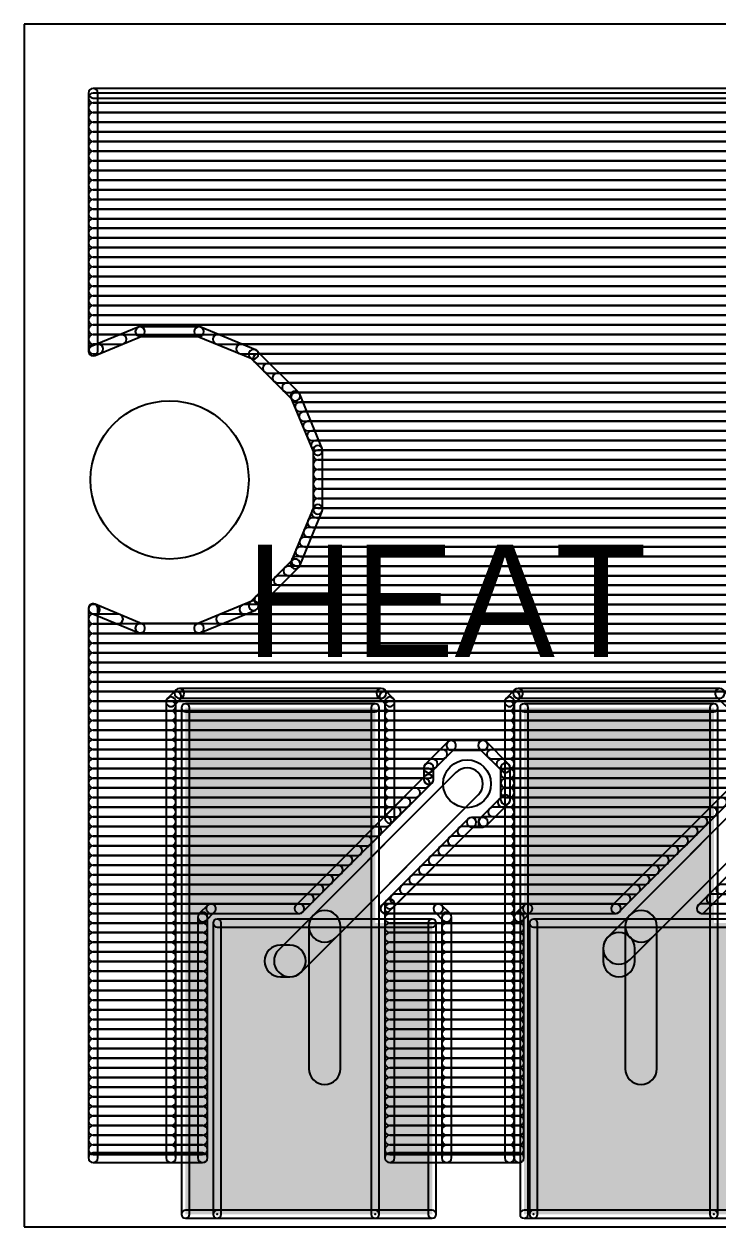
# Model space of a CAD drawing. Extents: x 0 to 29.5, y 0 to 19.
# Drawn here: x 0 to 10.96, y 0 to 19 of the extents above; entities that cross this region are included whole.
import ezdxf

# ---------------------------------------------------------------- set-up
doc = ezdxf.new("R2010")
doc.units = 0
for name, color, linetype in [('1', 12, 'CONTINUOUS'), ('16', 132, 'CONTINUOUS'), ('18', 110, 'CONTINUOUS'), ('20', 31, 'CONTINUOUS'), ('21', 253, 'CONTINUOUS'), ('22', 253, 'CONTINUOUS'), ('23', 53, 'CONTINUOUS'), ('24', 53, 'CONTINUOUS'), ('25', 253, 'CONTINUOUS')]:
    doc.layers.add(name, color=color, linetype=linetype)

# ---------------------------------------------------------------- blocks, each defined once
blk = doc.blocks.new('RECT')
blk.add_solid([(-0.5, -0.5), (0.5, -0.5), (-0.5, 0.5), (0.5, 0.5)])
blk = doc.blocks.new('ROUNDV')
blk.add_circle((0, 0), 0.5)

msp = doc.modelspace()

# ---------------------------------------------------------------- linework, layer by layer
at = {"layer": '1'}
for points in [[(1.1684, 13.8349), (1.1684, 17.9078, 1), (1.016, 17.9078), (1.016, 13.8349, 1)], [(1.0922, 17.8316), (28.4078, 17.8316, 1), (28.4078, 17.984), (1.0922, 17.984, 1)], [(1.0922, 17.7546), (28.4078, 17.7546, 1), (28.4078, 17.907), (1.0922, 17.907, 1)], [(1.0922, 17.6022), (28.4078, 17.6022, 1), (28.4078, 17.7546), (1.0922, 17.7546, 1)], [(1.0922, 17.4498), (28.4078, 17.4498, 1), (28.4078, 17.6022), (1.0922, 17.6022, 1)], [(1.0922, 17.2974), (28.4078, 17.2974, 1), (28.4078, 17.4498), (1.0922, 17.4498, 1)], [(1.0922, 17.145), (28.4078, 17.145, 1), (28.4078, 17.2974), (1.0922, 17.2974, 1)], [(1.0922, 16.9926), (28.4078, 16.9926, 1), (28.4078, 17.145), (1.0922, 17.145, 1)], [(1.0922, 16.8402), (28.4078, 16.8402, 1), (28.4078, 16.9926), (1.0922, 16.9926, 1)], [(1.0922, 16.6878), (28.4078, 16.6878, 1), (28.4078, 16.8402), (1.0922, 16.8402, 1)], [(1.0922, 16.5354), (28.4078, 16.5354, 1), (28.4078, 16.6878), (1.0922, 16.6878, 1)], [(1.0922, 16.383), (28.4078, 16.383, 1), (28.4078, 16.5354), (1.0922, 16.5354, 1)], [(1.0922, 16.2306), (28.4078, 16.2306, 1), (28.4078, 16.383), (1.0922, 16.383, 1)], [(1.0922, 16.0782), (28.4078, 16.0782, 1), (28.4078, 16.2306), (1.0922, 16.2306, 1)], [(1.0922, 15.9258), (28.4078, 15.9258, 1), (28.4078, 16.0782), (1.0922, 16.0782, 1)], [(1.0922, 15.7734), (28.4078, 15.7734, 1), (28.4078, 15.9258), (1.0922, 15.9258, 1)], [(1.0922, 15.621), (28.4078, 15.621, 1), (28.4078, 15.7734), (1.0922, 15.7734, 1)], [(1.0922, 15.4686), (28.4078, 15.4686, 1), (28.4078, 15.621), (1.0922, 15.621, 1)], [(1.0922, 15.3162), (28.4078, 15.3162, 1), (28.4078, 15.4686), (1.0922, 15.4686, 1)], [(1.0922, 15.1638), (28.4078, 15.1638, 1), (28.4078, 15.3162), (1.0922, 15.3162, 1)], [(1.0922, 15.0114), (28.4078, 15.0114, 1), (28.4078, 15.1638), (1.0922, 15.1638, 1)], [(1.0922, 14.859), (28.4078, 14.859, 1), (28.4078, 15.0114), (1.0922, 15.0114, 1)], [(1.0922, 14.7066), (28.4078, 14.7066, 1), (28.4078, 14.859), (1.0922, 14.859, 1)], [(1.0922, 14.5542), (28.4078, 14.5542, 1), (28.4078, 14.7066), (1.0922, 14.7066, 1)], [(1.0922, 14.4018), (28.4078, 14.4018, 1), (28.4078, 14.5542), (1.0922, 14.5542, 1)], [(1.0922, 14.2494), (28.4078, 14.2494, 1), (28.4078, 14.4018), (1.0922, 14.4018, 1)], [(1.0922, 14.097), (28.4078, 14.097, 1), (28.4078, 14.2494), (1.0922, 14.2494, 1)], [(1.8049, 14.2126), (1.063, 13.9053, 1), (1.1214, 13.7645), (1.8633, 14.0718, 1)], [(1.0922, 13.9446), (1.541, 13.9446, 1), (1.541, 14.097), (1.0922, 14.097, 1)], [(2.7659, 14.2184), (1.8341, 14.2184, 1), (1.8341, 14.066), (2.7659, 14.066, 1)], [(3.6559, 13.856), (2.7951, 14.2126, 1), (2.7367, 14.0718), (3.5976, 13.7152, 1)], [(3.059, 13.9446), (26.441, 13.9446, 1), (26.441, 14.097), (3.059, 14.097, 1)], [(1.0922, 13.7922), (1.1731, 13.7922, 1), (1.1731, 13.9446), (1.0922, 13.9446, 1)], [(3.4269, 13.7922), (26.0731, 13.7922, 1), (26.0731, 13.9446), (3.4269, 13.9446, 1)], [(4.3395, 13.1806), (3.6806, 13.8395, 1), (3.5729, 13.7317), (4.2317, 13.0729, 1)], [(3.6964, 13.6398), (25.8036, 13.6398, 1), (25.8036, 13.7922), (3.6964, 13.7922, 1)], [(3.8488, 13.4874), (25.6512, 13.4874, 1), (25.6512, 13.6398), (3.8488, 13.6398, 1)], [(4.0012, 13.335), (25.4988, 13.335, 1), (25.4988, 13.4874), (4.0012, 13.4874, 1)], [(4.1536, 13.1826), (25.3464, 13.1826, 1), (25.3464, 13.335), (4.1536, 13.335, 1)], [(4.7126, 12.2951), (4.356, 13.1559, 1), (4.2152, 13.0976), (4.5718, 12.2367, 1)], [(4.294, 13.0302), (25.206, 13.0302, 1), (25.206, 13.1826), (4.294, 13.1826, 1)], [(4.3572, 12.8778), (25.1428, 12.8778, 1), (25.1428, 13.0302), (4.3572, 13.0302, 1)], [(4.4203, 12.7254), (25.0797, 12.7254, 1), (25.0797, 12.8778), (4.4203, 12.8778, 1)], [(4.4834, 12.573), (25.0166, 12.573, 1), (25.0166, 12.7254), (4.4834, 12.7254, 1)], [(4.5466, 12.4206), (24.9534, 12.4206, 1), (24.9534, 12.573), (4.5466, 12.573, 1)], [(4.6097, 12.2682), (24.8903, 12.2682, 1), (24.8903, 12.4206), (4.6097, 12.4206, 1)], [(4.7184, 11.3341), (4.7184, 12.2659, 1), (4.566, 12.2659), (4.566, 11.3341, 1)], [(4.6422, 12.1158), (24.8578, 12.1158, 1), (24.8578, 12.2682), (4.6422, 12.2682, 1)], [(4.6422, 11.9634), (24.8578, 11.9634, 1), (24.8578, 12.1158), (4.6422, 12.1158, 1)], [(4.6422, 11.811), (24.8578, 11.811, 1), (24.8578, 11.9634), (4.6422, 11.9634, 1)], [(4.6422, 11.6586), (24.8578, 11.6586, 1), (24.8578, 11.811), (4.6422, 11.811, 1)], [(4.6422, 11.5062), (24.8578, 11.5062, 1), (24.8578, 11.6586), (4.6422, 11.6586, 1)], [(4.356, 10.4441), (4.7126, 11.3049, 1), (4.5718, 11.3633), (4.2152, 10.5024, 1)], [(4.6422, 11.3538), (24.8578, 11.3538, 1), (24.8578, 11.5062), (4.6422, 11.5062, 1)], [(4.6188, 11.2014), (24.8812, 11.2014, 1), (24.8812, 11.3538), (4.6188, 11.3538, 1)], [(4.4925, 10.8966), (25.0075, 10.8966, 1), (25.0075, 11.049), (4.4925, 11.049, 1)], [(4.5557, 11.049), (24.9443, 11.049, 1), (24.9443, 11.2014), (4.5557, 11.2014, 1)], [(4.4294, 10.7442), (25.0706, 10.7442, 1), (25.0706, 10.8966), (4.4294, 10.8966, 1)], [(4.3663, 10.5918), (25.1337, 10.5918, 1), (25.1337, 10.7442), (4.3663, 10.7442, 1)], [(3.6806, 9.7605), (4.3395, 10.4194, 1), (4.2317, 10.5271), (3.5729, 9.8683, 1)], [(4.3032, 10.4394), (25.1968, 10.4394, 1), (25.1968, 10.5918), (4.3032, 10.5918, 1)], [(4.0232, 10.1346), (25.4768, 10.1346, 1), (25.4768, 10.287), (4.0232, 10.287, 1)], [(4.1756, 10.287), (25.3244, 10.287, 1), (25.3244, 10.4394), (4.1756, 10.4394, 1)], [(3.8708, 9.9822), (25.6292, 9.9822, 1), (25.6292, 10.1346), (3.8708, 10.1346, 1)], [(2.7951, 9.3874), (3.6559, 9.744, 1), (3.5976, 9.8848), (2.7367, 9.5282, 1)], [(3.7184, 9.8298), (25.7816, 9.8298, 1), (25.7816, 9.9822), (3.7184, 9.9822, 1)], [(1.1684, 1.0922), (1.1684, 9.7651, 1), (1.016, 9.7651), (1.016, 1.0922, 1)], [(1.063, 9.6947), (1.8049, 9.3874, 1), (1.8633, 9.5282), (1.1214, 9.8355, 1)], [(1.0922, 9.6774), (1.12, 9.6774, 1), (1.12, 9.8298), (1.0922, 9.8298, 1)], [(3.48, 9.6774), (26.02, 9.6774, 1), (26.02, 9.8298), (3.48, 9.8298, 1)], [(1.0922, 9.525), (1.4879, 9.525, 1), (1.4879, 9.6774), (1.0922, 9.6774, 1)], [(1.0922, 9.3726), (28.4078, 9.3726, 1), (28.4078, 9.525), (1.0922, 9.525, 1)], [(1.8341, 9.3816), (2.7659, 9.3816, 1), (2.7659, 9.534), (1.8341, 9.534, 1)], [(3.1121, 9.525), (26.3879, 9.525, 1), (26.3879, 9.6774), (3.1121, 9.6774, 1)], [(1.0922, 9.2202), (28.4078, 9.2202, 1), (28.4078, 9.3726), (1.0922, 9.3726, 1)], [(1.0922, 9.0678), (28.4078, 9.0678, 1), (28.4078, 9.2202), (1.0922, 9.2202, 1)], [(1.0922, 8.9154), (28.4078, 8.9154, 1), (28.4078, 9.0678), (1.0922, 9.0678, 1)], [(1.0922, 8.763), (28.4078, 8.763, 1), (28.4078, 8.9154), (1.0922, 8.9154, 1)], [(1.0922, 8.6106), (28.4078, 8.6106, 1), (28.4078, 8.763), (1.0922, 8.763, 1)], [(1.0922, 8.4582), (28.4078, 8.4582, 1), (28.4078, 8.6106), (1.0922, 8.6106, 1)], [(1.0922, 8.3058), (2.4087, 8.3058, 1), (2.4087, 8.4582), (1.0922, 8.4582, 1)], [(2.4014, 8.4825), (2.2675, 8.3486, 1), (2.3753, 8.2408), (2.5092, 8.3747, 1)], [(2.2452, 8.2947), (2.2452, 1.0922, 1), (2.3976, 1.0922), (2.3976, 8.2947, 1)], [(5.6447, 8.5048), (2.4553, 8.5048, 1), (2.4553, 8.3524), (5.6447, 8.3524, 1)], [(5.8325, 8.3486), (5.6986, 8.4825, 1), (5.5908, 8.3747), (5.7247, 8.2408, 1)], [(5.6913, 8.3058), (7.7587, 8.3058, 1), (7.7587, 8.4582), (5.6913, 8.4582, 1)], [(5.8548, 6.4554), (5.8548, 8.2947, 1), (5.7024, 8.2947), (5.7024, 6.4554, 1)], [(7.7514, 8.4825), (7.6175, 8.3486, 1), (7.7253, 8.2408), (7.8592, 8.3747, 1)], [(7.5952, 8.2947), (7.5952, 1.0922, 1), (7.7476, 1.0922), (7.7476, 8.2947, 1)], [(10.9947, 8.5048), (7.8053, 8.5048, 1), (7.8053, 8.3524), (10.9947, 8.3524, 1)], [(11.1825, 8.3486), (11.0486, 8.4825, 1), (10.9408, 8.3747), (11.0747, 8.2408, 1)], [(1.0922, 8.1534), (2.3214, 8.1534, 1), (2.3214, 8.3058), (1.0922, 8.3058, 1)], [(5.7786, 8.1534), (7.6714, 8.1534, 1), (7.6714, 8.3058), (5.7786, 8.3058, 1)], [(1.0922, 8.001), (2.3214, 8.001, 1), (2.3214, 8.1534), (1.0922, 8.1534, 1)], [(1.0922, 7.8486), (2.3214, 7.8486, 1), (2.3214, 8.001), (1.0922, 8.001, 1)], [(5.7786, 8.001), (7.6714, 8.001, 1), (7.6714, 8.1534), (5.7786, 8.1534, 1)], [(5.7786, 7.8486), (7.6714, 7.8486, 1), (7.6714, 8.001), (5.7786, 8.001, 1)], [(1.0922, 7.6962), (2.3214, 7.6962, 1), (2.3214, 7.8486), (1.0922, 7.8486, 1)], [(5.7786, 7.6962), (7.6714, 7.6962, 1), (7.6714, 7.8486), (5.7786, 7.8486, 1)], [(1.0922, 7.5438), (2.3214, 7.5438, 1), (2.3214, 7.6962), (1.0922, 7.6962, 1)], [(5.7786, 7.5438), (7.6714, 7.5438, 1), (7.6714, 7.6962), (5.7786, 7.6962, 1)], [(6.6948, 7.6607), (6.3393, 7.3052, 1), (6.4471, 7.1975), (6.8025, 7.5529, 1)], [(7.2513, 7.683), (6.7487, 7.683, 1), (6.7487, 7.5306), (7.2513, 7.5306, 1)], [(7.6607, 7.3052), (7.3052, 7.6607, 1), (7.1975, 7.5529), (7.5529, 7.1975, 1)], [(1.0922, 7.3914), (2.3214, 7.3914, 1), (2.3214, 7.5438), (1.0922, 7.5438, 1)], [(5.7786, 7.3914), (6.6095, 7.3914, 1), (6.6095, 7.5438), (5.7786, 7.5438, 1)], [(7.3905, 7.3914), (7.6714, 7.3914, 1), (7.6714, 7.5438), (7.3905, 7.5438, 1)], [(1.0922, 7.239), (2.3214, 7.239, 1), (2.3214, 7.3914), (1.0922, 7.3914, 1)], [(1.0922, 7.0866), (2.3214, 7.0866, 1), (2.3214, 7.239), (1.0922, 7.239, 1)], [(6.8232, 7.1768), (4.0232, 4.3768, 1), (4.3768, 4.0232), (7.1768, 6.8232, 1)], [(5.7786, 7.239), (6.4571, 7.239, 1), (6.4571, 7.3914), (5.7786, 7.3914, 1)], [(5.7786, 7.0866), (6.3932, 7.0866, 1), (6.3932, 7.239), (5.7786, 7.239, 1)], [(6.317, 7.2513), (6.317, 7.07, 1), (6.4694, 7.07), (6.4694, 7.2513, 1)], [(7.5429, 7.239), (7.6714, 7.239, 1), (7.6714, 7.3914), (7.5429, 7.3914, 1)], [(7.683, 6.7487), (7.683, 7.2513, 1), (7.5306, 7.2513), (7.5306, 6.7487, 1)], [(7.6068, 7.0866), (7.6714, 7.0866, 1), (7.6714, 7.239), (7.6068, 7.239, 1)], [(11.8232, 7.1768), (9.2232, 4.5768, 1), (9.5768, 4.2232), (12.1768, 6.8232, 1)], [(1.0922, 6.9342), (2.3214, 6.9342, 1), (2.3214, 7.0866), (1.0922, 7.0866, 1)], [(6.3393, 7.1239), (5.7247, 6.5093, 1), (5.8325, 6.4016), (6.4471, 7.0162, 1)], [(5.7786, 6.9342), (6.3336, 6.9342, 1), (6.3336, 7.0866), (5.7786, 7.0866, 1)], [(7.6068, 6.9342), (7.6714, 6.9342, 1), (7.6714, 7.0866), (7.6068, 7.0866, 1)], [(1.0922, 6.7818), (2.3214, 6.7818, 1), (2.3214, 6.9342), (1.0922, 6.9342, 1)], [(5.7786, 6.7818), (6.1812, 6.7818, 1), (6.1812, 6.9342), (5.7786, 6.9342, 1)], [(7.6068, 6.7818), (7.6714, 6.7818, 1), (7.6714, 6.9342), (7.6068, 6.9342, 1)], [(1.0922, 6.6294), (2.3214, 6.6294, 1), (2.3214, 6.7818), (1.0922, 6.7818, 1)], [(5.7786, 6.6294), (6.0288, 6.6294, 1), (6.0288, 6.7818), (5.7786, 6.7818, 1)], [(7.3052, 6.3393), (7.6607, 6.6948, 1), (7.5529, 6.8025), (7.1975, 6.4471, 1)], [(7.5637, 6.6294), (7.6714, 6.6294, 1), (7.6714, 6.7818), (7.5637, 6.7818, 1)], [(1.0922, 6.477), (2.3214, 6.477, 1), (2.3214, 6.6294), (1.0922, 6.6294, 1)], [(1.0922, 6.3246), (2.3214, 6.3246, 1), (2.3214, 6.477), (1.0922, 6.477, 1)], [(5.7786, 6.477), (5.8764, 6.477, 1), (5.8764, 6.6294), (5.7786, 6.6294, 1)], [(5.8325, 5.0479), (7.1239, 6.3393, 1), (7.0162, 6.4471), (5.7247, 5.1556, 1)], [(7.07, 6.317), (7.2513, 6.317, 1), (7.2513, 6.4694), (7.07, 6.4694, 1)], [(7.2589, 6.3246), (7.6714, 6.3246, 1), (7.6714, 6.477), (7.2589, 6.477, 1)], [(7.4113, 6.477), (7.6714, 6.477, 1), (7.6714, 6.6294), (7.4113, 6.6294, 1)], [(1.0922, 6.1722), (2.3214, 6.1722, 1), (2.3214, 6.3246), (1.0922, 6.3246, 1)], [(6.9252, 6.1722), (7.6714, 6.1722, 1), (7.6714, 6.3246), (6.9252, 6.3246, 1)], [(1.0922, 6.0198), (2.3214, 6.0198, 1), (2.3214, 6.1722), (1.0922, 6.1722, 1)], [(6.7728, 6.0198), (7.6714, 6.0198, 1), (7.6714, 6.1722), (6.7728, 6.1722, 1)], [(1.0922, 5.8674), (2.3214, 5.8674, 1), (2.3214, 6.0198), (1.0922, 6.0198, 1)], [(6.6204, 5.8674), (7.6714, 5.8674, 1), (7.6714, 6.0198), (6.6204, 6.0198, 1)], [(1.0922, 5.715), (2.3214, 5.715, 1), (2.3214, 5.8674), (1.0922, 5.8674, 1)], [(1.0922, 5.5626), (2.3214, 5.5626, 1), (2.3214, 5.715), (1.0922, 5.715, 1)], [(6.3156, 5.5626), (7.6714, 5.5626, 1), (7.6714, 5.715), (6.3156, 5.715, 1)], [(6.468, 5.715), (7.6714, 5.715, 1), (7.6714, 5.8674), (6.468, 5.8674, 1)], [(1.0922, 5.4102), (2.3214, 5.4102, 1), (2.3214, 5.5626), (1.0922, 5.5626, 1)], [(6.1632, 5.4102), (7.6714, 5.4102, 1), (7.6714, 5.5626), (6.1632, 5.5626, 1)], [(1.0922, 5.2578), (2.3214, 5.2578, 1), (2.3214, 5.4102), (1.0922, 5.4102, 1)], [(6.0108, 5.2578), (7.6714, 5.2578, 1), (7.6714, 5.4102), (6.0108, 5.4102, 1)], [(1.0922, 5.1054), (2.3214, 5.1054, 1), (2.3214, 5.2578), (1.0922, 5.2578, 1)], [(5.8548, 1.0922), (5.8548, 5.1018, 1), (5.7024, 5.1018), (5.7024, 1.0922, 1)], [(5.8584, 5.1054), (7.6714, 5.1054, 1), (7.6714, 5.2578), (5.8584, 5.2578, 1)], [(1.0922, 4.953), (2.3214, 4.953, 1), (2.3214, 5.1054), (1.0922, 5.1054, 1)], [(1.0922, 4.8006), (2.3214, 4.8006, 1), (2.3214, 4.953), (1.0922, 4.953, 1)], [(5.7786, 4.953), (7.6714, 4.953, 1), (7.6714, 5.1054), (5.7786, 5.1054, 1)], [(5.7786, 4.8006), (7.6714, 4.8006, 1), (7.6714, 4.953), (5.7786, 4.953, 1)], [(1.0922, 4.6482), (2.3214, 4.6482, 1), (2.3214, 4.8006), (1.0922, 4.8006, 1)], [(5.7786, 4.6482), (7.6714, 4.6482, 1), (7.6714, 4.8006), (5.7786, 4.8006, 1)], [(1.0922, 4.4958), (2.3214, 4.4958, 1), (2.3214, 4.6482), (1.0922, 4.6482, 1)], [(5.7786, 4.4958), (7.6714, 4.4958, 1), (7.6714, 4.6482), (5.7786, 4.6482, 1)], [(9.15, 4.4), (9.15, 4.2, 1), (9.65, 4.2), (9.65, 4.4, 1)], [(1.0922, 4.3434), (2.3214, 4.3434, 1), (2.3214, 4.4958), (1.0922, 4.4958, 1)], [(4.2, 4.45), (4.05, 4.45, 1), (4.05, 3.95), (4.2, 3.95, 1)], [(5.7786, 4.3434), (7.6714, 4.3434, 1), (7.6714, 4.4958), (5.7786, 4.4958, 1)], [(1.0922, 4.191), (2.3214, 4.191, 1), (2.3214, 4.3434), (1.0922, 4.3434, 1)], [(1.0922, 4.0386), (2.3214, 4.0386, 1), (2.3214, 4.191), (1.0922, 4.191, 1)], [(5.7786, 4.191), (7.6714, 4.191, 1), (7.6714, 4.3434), (5.7786, 4.3434, 1)], [(5.7786, 4.0386), (7.6714, 4.0386, 1), (7.6714, 4.191), (5.7786, 4.191, 1)], [(1.0922, 3.8862), (2.3214, 3.8862, 1), (2.3214, 4.0386), (1.0922, 4.0386, 1)], [(5.7786, 3.8862), (7.6714, 3.8862, 1), (7.6714, 4.0386), (5.7786, 4.0386, 1)], [(1.0922, 3.7338), (2.3214, 3.7338, 1), (2.3214, 3.8862), (1.0922, 3.8862, 1)], [(5.7786, 3.7338), (7.6714, 3.7338, 1), (7.6714, 3.8862), (5.7786, 3.8862, 1)], [(1.0922, 3.5814), (2.3214, 3.5814, 1), (2.3214, 3.7338), (1.0922, 3.7338, 1)], [(5.7786, 3.5814), (7.6714, 3.5814, 1), (7.6714, 3.7338), (5.7786, 3.7338, 1)], [(1.0922, 3.429), (2.3214, 3.429, 1), (2.3214, 3.5814), (1.0922, 3.5814, 1)], [(1.0922, 3.2766), (2.3214, 3.2766, 1), (2.3214, 3.429), (1.0922, 3.429, 1)], [(5.7786, 3.429), (7.6714, 3.429, 1), (7.6714, 3.5814), (5.7786, 3.5814, 1)], [(5.7786, 3.2766), (7.6714, 3.2766, 1), (7.6714, 3.429), (5.7786, 3.429, 1)], [(1.0922, 3.1242), (2.3214, 3.1242, 1), (2.3214, 3.2766), (1.0922, 3.2766, 1)], [(5.7786, 3.1242), (7.6714, 3.1242, 1), (7.6714, 3.2766), (5.7786, 3.2766, 1)], [(1.0922, 2.9718), (2.3214, 2.9718, 1), (2.3214, 3.1242), (1.0922, 3.1242, 1)], [(5.7786, 2.9718), (7.6714, 2.9718, 1), (7.6714, 3.1242), (5.7786, 3.1242, 1)], [(1.0922, 2.8194), (2.3214, 2.8194, 1), (2.3214, 2.9718), (1.0922, 2.9718, 1)], [(5.7786, 2.8194), (7.6714, 2.8194, 1), (7.6714, 2.9718), (5.7786, 2.9718, 1)], [(1.0922, 2.667), (2.3214, 2.667, 1), (2.3214, 2.8194), (1.0922, 2.8194, 1)], [(1.0922, 2.5146), (2.3214, 2.5146, 1), (2.3214, 2.667), (1.0922, 2.667, 1)], [(5.7786, 2.667), (7.6714, 2.667, 1), (7.6714, 2.8194), (5.7786, 2.8194, 1)], [(5.7786, 2.5146), (7.6714, 2.5146, 1), (7.6714, 2.667), (5.7786, 2.667, 1)], [(1.0922, 2.3622), (2.3214, 2.3622, 1), (2.3214, 2.5146), (1.0922, 2.5146, 1)], [(5.7786, 2.3622), (7.6714, 2.3622, 1), (7.6714, 2.5146), (5.7786, 2.5146, 1)], [(1.0922, 2.2098), (2.3214, 2.2098, 1), (2.3214, 2.3622), (1.0922, 2.3622, 1)], [(5.7786, 2.2098), (7.6714, 2.2098, 1), (7.6714, 2.3622), (5.7786, 2.3622, 1)], [(1.0922, 2.0574), (2.3214, 2.0574, 1), (2.3214, 2.2098), (1.0922, 2.2098, 1)], [(5.7786, 2.0574), (7.6714, 2.0574, 1), (7.6714, 2.2098), (5.7786, 2.2098, 1)], [(1.0922, 1.905), (2.3214, 1.905, 1), (2.3214, 2.0574), (1.0922, 2.0574, 1)], [(1.0922, 1.7526), (2.3214, 1.7526, 1), (2.3214, 1.905), (1.0922, 1.905, 1)], [(5.7786, 1.905), (7.6714, 1.905, 1), (7.6714, 2.0574), (5.7786, 2.0574, 1)], [(5.7786, 1.7526), (7.6714, 1.7526, 1), (7.6714, 1.905), (5.7786, 1.905, 1)], [(1.0922, 1.6002), (2.3214, 1.6002, 1), (2.3214, 1.7526), (1.0922, 1.7526, 1)], [(5.7786, 1.6002), (7.6714, 1.6002, 1), (7.6714, 1.7526), (5.7786, 1.7526, 1)], [(1.0922, 1.4478), (2.3214, 1.4478, 1), (2.3214, 1.6002), (1.0922, 1.6002, 1)], [(5.7786, 1.4478), (7.6714, 1.4478, 1), (7.6714, 1.6002), (5.7786, 1.6002, 1)], [(1.0922, 1.2954), (2.3214, 1.2954, 1), (2.3214, 1.4478), (1.0922, 1.4478, 1)], [(5.7786, 1.2954), (7.6714, 1.2954, 1), (7.6714, 1.4478), (5.7786, 1.4478, 1)], [(1.0922, 1.143), (2.3214, 1.143, 1), (2.3214, 1.2954), (1.0922, 1.2954, 1)], [(2.3214, 1.1684), (1.0922, 1.1684, 1), (1.0922, 1.016), (2.3214, 1.016, 1)], [(5.7786, 1.143), (7.6714, 1.143, 1), (7.6714, 1.2954), (5.7786, 1.2954, 1)], [(7.6714, 1.1684), (5.7786, 1.1684, 1), (5.7786, 1.016), (7.6714, 1.016, 1)]]:
    msp.add_lwpolyline(points, format="xyb", close=True, dxfattribs=at)
at = {"layer": '16'}
for points in [[(1.1684, 13.8349), (1.1684, 17.9078, 1), (1.016, 17.9078), (1.016, 13.8349, 1)], [(1.0922, 17.8316), (28.4078, 17.8316, 1), (28.4078, 17.984), (1.0922, 17.984, 1)], [(1.0922, 17.7546), (28.4078, 17.7546, 1), (28.4078, 17.907), (1.0922, 17.907, 1)], [(1.0922, 17.6022), (28.4078, 17.6022, 1), (28.4078, 17.7546), (1.0922, 17.7546, 1)], [(1.0922, 17.4498), (28.4078, 17.4498, 1), (28.4078, 17.6022), (1.0922, 17.6022, 1)], [(1.0922, 17.2974), (28.4078, 17.2974, 1), (28.4078, 17.4498), (1.0922, 17.4498, 1)], [(1.0922, 17.145), (28.4078, 17.145, 1), (28.4078, 17.2974), (1.0922, 17.2974, 1)], [(1.0922, 16.9926), (28.4078, 16.9926, 1), (28.4078, 17.145), (1.0922, 17.145, 1)], [(1.0922, 16.8402), (28.4078, 16.8402, 1), (28.4078, 16.9926), (1.0922, 16.9926, 1)], [(1.0922, 16.6878), (28.4078, 16.6878, 1), (28.4078, 16.8402), (1.0922, 16.8402, 1)], [(1.0922, 16.5354), (28.4078, 16.5354, 1), (28.4078, 16.6878), (1.0922, 16.6878, 1)], [(1.0922, 16.383), (28.4078, 16.383, 1), (28.4078, 16.5354), (1.0922, 16.5354, 1)], [(1.0922, 16.2306), (28.4078, 16.2306, 1), (28.4078, 16.383), (1.0922, 16.383, 1)], [(1.0922, 16.0782), (28.4078, 16.0782, 1), (28.4078, 16.2306), (1.0922, 16.2306, 1)], [(1.0922, 15.9258), (28.4078, 15.9258, 1), (28.4078, 16.0782), (1.0922, 16.0782, 1)], [(1.0922, 15.7734), (28.4078, 15.7734, 1), (28.4078, 15.9258), (1.0922, 15.9258, 1)], [(1.0922, 15.621), (28.4078, 15.621, 1), (28.4078, 15.7734), (1.0922, 15.7734, 1)], [(1.0922, 15.4686), (28.4078, 15.4686, 1), (28.4078, 15.621), (1.0922, 15.621, 1)], [(1.0922, 15.3162), (28.4078, 15.3162, 1), (28.4078, 15.4686), (1.0922, 15.4686, 1)], [(1.0922, 15.1638), (28.4078, 15.1638, 1), (28.4078, 15.3162), (1.0922, 15.3162, 1)], [(1.0922, 15.0114), (28.4078, 15.0114, 1), (28.4078, 15.1638), (1.0922, 15.1638, 1)], [(1.0922, 14.859), (28.4078, 14.859, 1), (28.4078, 15.0114), (1.0922, 15.0114, 1)], [(1.0922, 14.7066), (28.4078, 14.7066, 1), (28.4078, 14.859), (1.0922, 14.859, 1)], [(1.0922, 14.5542), (28.4078, 14.5542, 1), (28.4078, 14.7066), (1.0922, 14.7066, 1)], [(1.0922, 14.4018), (28.4078, 14.4018, 1), (28.4078, 14.5542), (1.0922, 14.5542, 1)], [(1.0922, 14.2494), (28.4078, 14.2494, 1), (28.4078, 14.4018), (1.0922, 14.4018, 1)], [(1.0922, 14.097), (28.4078, 14.097, 1), (28.4078, 14.2494), (1.0922, 14.2494, 1)], [(1.8049, 14.2126), (1.063, 13.9053, 1), (1.1214, 13.7645), (1.8633, 14.0718, 1)], [(1.0922, 13.9446), (1.541, 13.9446, 1), (1.541, 14.097), (1.0922, 14.097, 1)], [(2.7659, 14.2184), (1.8341, 14.2184, 1), (1.8341, 14.066), (2.7659, 14.066, 1)], [(3.6559, 13.856), (2.7951, 14.2126, 1), (2.7367, 14.0718), (3.5976, 13.7152, 1)], [(3.059, 13.9446), (26.441, 13.9446, 1), (26.441, 14.097), (3.059, 14.097, 1)], [(1.0922, 13.7922), (1.1731, 13.7922, 1), (1.1731, 13.9446), (1.0922, 13.9446, 1)], [(3.4269, 13.7922), (26.0731, 13.7922, 1), (26.0731, 13.9446), (3.4269, 13.9446, 1)], [(4.3395, 13.1806), (3.6806, 13.8395, 1), (3.5729, 13.7317), (4.2317, 13.0729, 1)], [(3.6964, 13.6398), (25.8036, 13.6398, 1), (25.8036, 13.7922), (3.6964, 13.7922, 1)], [(3.8488, 13.4874), (25.6512, 13.4874, 1), (25.6512, 13.6398), (3.8488, 13.6398, 1)], [(4.0012, 13.335), (25.4988, 13.335, 1), (25.4988, 13.4874), (4.0012, 13.4874, 1)], [(4.1536, 13.1826), (25.3464, 13.1826, 1), (25.3464, 13.335), (4.1536, 13.335, 1)], [(4.7126, 12.2951), (4.356, 13.1559, 1), (4.2152, 13.0976), (4.5718, 12.2367, 1)], [(4.294, 13.0302), (25.206, 13.0302, 1), (25.206, 13.1826), (4.294, 13.1826, 1)], [(4.3572, 12.8778), (25.1428, 12.8778, 1), (25.1428, 13.0302), (4.3572, 13.0302, 1)], [(4.4203, 12.7254), (25.0797, 12.7254, 1), (25.0797, 12.8778), (4.4203, 12.8778, 1)], [(4.4834, 12.573), (25.0166, 12.573, 1), (25.0166, 12.7254), (4.4834, 12.7254, 1)], [(4.5466, 12.4206), (24.9534, 12.4206, 1), (24.9534, 12.573), (4.5466, 12.573, 1)], [(4.6097, 12.2682), (24.8903, 12.2682, 1), (24.8903, 12.4206), (4.6097, 12.4206, 1)], [(4.7184, 11.3341), (4.7184, 12.2659, 1), (4.566, 12.2659), (4.566, 11.3341, 1)], [(4.6422, 12.1158), (24.8578, 12.1158, 1), (24.8578, 12.2682), (4.6422, 12.2682, 1)], [(4.6422, 11.9634), (24.8578, 11.9634, 1), (24.8578, 12.1158), (4.6422, 12.1158, 1)], [(4.6422, 11.811), (24.8578, 11.811, 1), (24.8578, 11.9634), (4.6422, 11.9634, 1)], [(4.6422, 11.6586), (24.8578, 11.6586, 1), (24.8578, 11.811), (4.6422, 11.811, 1)], [(4.6422, 11.5062), (24.8578, 11.5062, 1), (24.8578, 11.6586), (4.6422, 11.6586, 1)], [(4.356, 10.4441), (4.7126, 11.3049, 1), (4.5718, 11.3633), (4.2152, 10.5024, 1)], [(4.6422, 11.3538), (24.8578, 11.3538, 1), (24.8578, 11.5062), (4.6422, 11.5062, 1)], [(4.6188, 11.2014), (24.8812, 11.2014, 1), (24.8812, 11.3538), (4.6188, 11.3538, 1)], [(4.4925, 10.8966), (25.0075, 10.8966, 1), (25.0075, 11.049), (4.4925, 11.049, 1)], [(4.5557, 11.049), (24.9443, 11.049, 1), (24.9443, 11.2014), (4.5557, 11.2014, 1)], [(4.4294, 10.7442), (25.0706, 10.7442, 1), (25.0706, 10.8966), (4.4294, 10.8966, 1)], [(4.3663, 10.5918), (25.1337, 10.5918, 1), (25.1337, 10.7442), (4.3663, 10.7442, 1)], [(3.6806, 9.7605), (4.3395, 10.4194, 1), (4.2317, 10.5271), (3.5729, 9.8683, 1)], [(4.3032, 10.4394), (25.1968, 10.4394, 1), (25.1968, 10.5918), (4.3032, 10.5918, 1)], [(4.0232, 10.1346), (25.4768, 10.1346, 1), (25.4768, 10.287), (4.0232, 10.287, 1)], [(4.1756, 10.287), (25.3244, 10.287, 1), (25.3244, 10.4394), (4.1756, 10.4394, 1)], [(3.8708, 9.9822), (25.6292, 9.9822, 1), (25.6292, 10.1346), (3.8708, 10.1346, 1)], [(2.7951, 9.3874), (3.6559, 9.744, 1), (3.5976, 9.8848), (2.7367, 9.5282, 1)], [(3.7184, 9.8298), (25.7816, 9.8298, 1), (25.7816, 9.9822), (3.7184, 9.9822, 1)], [(1.1684, 1.0922), (1.1684, 9.7651, 1), (1.016, 9.7651), (1.016, 1.0922, 1)], [(1.063, 9.6947), (1.8049, 9.3874, 1), (1.8633, 9.5282), (1.1214, 9.8355, 1)], [(1.0922, 9.6774), (1.12, 9.6774, 1), (1.12, 9.8298), (1.0922, 9.8298, 1)], [(3.48, 9.6774), (26.02, 9.6774, 1), (26.02, 9.8298), (3.48, 9.8298, 1)], [(1.0922, 9.525), (1.4879, 9.525, 1), (1.4879, 9.6774), (1.0922, 9.6774, 1)], [(1.0922, 9.3726), (28.4078, 9.3726, 1), (28.4078, 9.525), (1.0922, 9.525, 1)], [(1.8341, 9.3816), (2.7659, 9.3816, 1), (2.7659, 9.534), (1.8341, 9.534, 1)], [(3.1121, 9.525), (26.3879, 9.525, 1), (26.3879, 9.6774), (3.1121, 9.6774, 1)], [(1.0922, 9.2202), (28.4078, 9.2202, 1), (28.4078, 9.3726), (1.0922, 9.3726, 1)], [(1.0922, 9.0678), (28.4078, 9.0678, 1), (28.4078, 9.2202), (1.0922, 9.2202, 1)], [(1.0922, 8.9154), (28.4078, 8.9154, 1), (28.4078, 9.0678), (1.0922, 9.0678, 1)], [(1.0922, 8.763), (28.4078, 8.763, 1), (28.4078, 8.9154), (1.0922, 8.9154, 1)], [(1.0922, 8.6106), (28.4078, 8.6106, 1), (28.4078, 8.763), (1.0922, 8.763, 1)], [(1.0922, 8.4582), (28.4078, 8.4582, 1), (28.4078, 8.6106), (1.0922, 8.6106, 1)], [(1.0922, 8.3058), (28.4078, 8.3058, 1), (28.4078, 8.4582), (1.0922, 8.4582, 1)], [(1.0922, 8.1534), (28.4078, 8.1534, 1), (28.4078, 8.3058), (1.0922, 8.3058, 1)], [(1.0922, 8.001), (28.4078, 8.001, 1), (28.4078, 8.1534), (1.0922, 8.1534, 1)], [(1.0922, 7.8486), (28.4078, 7.8486, 1), (28.4078, 8.001), (1.0922, 8.001, 1)], [(1.0922, 7.6962), (28.4078, 7.6962, 1), (28.4078, 7.8486), (1.0922, 7.8486, 1)], [(1.0922, 7.5438), (28.4078, 7.5438, 1), (28.4078, 7.6962), (1.0922, 7.6962, 1)], [(6.6948, 7.6607), (6.3393, 7.3052, 1), (6.4471, 7.1975), (6.8025, 7.5529, 1)], [(7.2513, 7.683), (6.7487, 7.683, 1), (6.7487, 7.5306), (7.2513, 7.5306, 1)], [(7.6607, 7.3052), (7.3052, 7.6607, 1), (7.1975, 7.5529), (7.5529, 7.1975, 1)], [(1.0922, 7.3914), (6.6095, 7.3914, 1), (6.6095, 7.5438), (1.0922, 7.5438, 1)], [(7.3905, 7.3914), (11.6095, 7.3914, 1), (11.6095, 7.5438), (7.3905, 7.5438, 1)], [(1.0922, 7.239), (6.4571, 7.239, 1), (6.4571, 7.3914), (1.0922, 7.3914, 1)], [(1.0922, 7.0866), (6.3932, 7.0866, 1), (6.3932, 7.239), (1.0922, 7.239, 1)], [(4.9268, 4.5732), (7.1768, 6.8232, 1), (6.8232, 7.1768), (4.5732, 4.9268, 1)], [(6.317, 7.2513), (6.317, 7.07, 1), (6.4694, 7.07), (6.4694, 7.2513, 1)], [(7.5429, 7.239), (11.4571, 7.239, 1), (11.4571, 7.3914), (7.5429, 7.3914, 1)], [(7.683, 6.7487), (7.683, 7.2513, 1), (7.5306, 7.2513), (7.5306, 6.7487, 1)], [(7.6068, 7.0866), (11.3932, 7.0866, 1), (11.3932, 7.239), (7.6068, 7.239, 1)], [(9.9268, 4.5732), (12.1768, 6.8232, 1), (11.8232, 7.1768), (9.5732, 4.9268, 1)], [(1.0922, 6.9342), (6.3336, 6.9342, 1), (6.3336, 7.0866), (1.0922, 7.0866, 1)], [(6.3393, 7.1239), (4.2979, 5.0825, 1), (4.4056, 4.9747), (6.4471, 7.0162, 1)], [(7.6068, 6.9342), (11.3336, 6.9342, 1), (11.3336, 7.0866), (7.6068, 7.0866, 1)], [(11.3393, 7.1239), (9.2979, 5.0825, 1), (9.4056, 4.9747), (11.4471, 7.0162, 1)], [(1.0922, 6.7818), (6.1812, 6.7818, 1), (6.1812, 6.9342), (1.0922, 6.9342, 1)], [(7.6068, 6.7818), (11.1812, 6.7818, 1), (11.1812, 6.9342), (7.6068, 6.9342, 1)], [(1.0922, 6.6294), (6.0288, 6.6294, 1), (6.0288, 6.7818), (1.0922, 6.7818, 1)], [(7.3052, 6.3393), (7.6607, 6.6948, 1), (7.5529, 6.8025), (7.1975, 6.4471, 1)], [(7.5637, 6.6294), (11.0288, 6.6294, 1), (11.0288, 6.7818), (7.5637, 6.7818, 1)], [(1.0922, 6.477), (5.8764, 6.477, 1), (5.8764, 6.6294), (1.0922, 6.6294, 1)], [(1.0922, 6.3246), (5.724, 6.3246, 1), (5.724, 6.477), (1.0922, 6.477, 1)], [(5.7593, 4.9747), (7.1239, 6.3393, 1), (7.0162, 6.4471), (5.6516, 5.0825, 1)], [(7.07, 6.317), (7.2513, 6.317, 1), (7.2513, 6.4694), (7.07, 6.4694, 1)], [(7.2589, 6.3246), (10.724, 6.3246, 1), (10.724, 6.477), (7.2589, 6.477, 1)], [(7.4113, 6.477), (10.8764, 6.477, 1), (10.8764, 6.6294), (7.4113, 6.6294, 1)], [(10.7593, 4.9747), (12.1239, 6.3393, 1), (12.0162, 6.4471), (10.6516, 5.0825, 1)], [(1.0922, 6.1722), (5.5716, 6.1722, 1), (5.5716, 6.3246), (1.0922, 6.3246, 1)], [(6.9252, 6.1722), (10.5716, 6.1722, 1), (10.5716, 6.3246), (6.9252, 6.3246, 1)], [(1.0922, 6.0198), (5.4192, 6.0198, 1), (5.4192, 6.1722), (1.0922, 6.1722, 1)], [(6.7728, 6.0198), (10.4192, 6.0198, 1), (10.4192, 6.1722), (6.7728, 6.1722, 1)], [(1.0922, 5.8674), (5.2668, 5.8674, 1), (5.2668, 6.0198), (1.0922, 6.0198, 1)], [(6.6204, 5.8674), (10.2668, 5.8674, 1), (10.2668, 6.0198), (6.6204, 6.0198, 1)], [(1.0922, 5.715), (5.1144, 5.715, 1), (5.1144, 5.8674), (1.0922, 5.8674, 1)], [(1.0922, 5.5626), (4.962, 5.5626, 1), (4.962, 5.715), (1.0922, 5.715, 1)], [(6.3156, 5.5626), (9.962, 5.5626, 1), (9.962, 5.715), (6.3156, 5.715, 1)], [(6.468, 5.715), (10.1144, 5.715, 1), (10.1144, 5.8674), (6.468, 5.8674, 1)], [(1.0922, 5.4102), (4.8096, 5.4102, 1), (4.8096, 5.5626), (1.0922, 5.5626, 1)], [(6.1632, 5.4102), (9.8096, 5.4102, 1), (9.8096, 5.5626), (6.1632, 5.5626, 1)], [(1.0922, 5.2578), (4.6572, 5.2578, 1), (4.6572, 5.4102), (1.0922, 5.4102, 1)], [(6.0108, 5.2578), (9.6572, 5.2578, 1), (9.6572, 5.4102), (6.0108, 5.4102, 1)], [(11.0108, 5.2578), (14.6572, 5.2578, 1), (14.6572, 5.4102), (11.0108, 5.4102, 1)], [(1.0922, 5.1054), (4.5048, 5.1054, 1), (4.5048, 5.2578), (1.0922, 5.2578, 1)], [(5.8584, 5.1054), (9.5048, 5.1054, 1), (9.5048, 5.2578), (5.8584, 5.2578, 1)], [(10.8584, 5.1054), (14.5048, 5.1054, 1), (14.5048, 5.2578), (10.8584, 5.2578, 1)], [(1.0922, 4.953), (4.3524, 4.953, 1), (4.3524, 5.1054), (1.0922, 5.1054, 1)], [(1.0922, 4.8006), (2.8214, 4.8006, 1), (2.8214, 4.953), (1.0922, 4.953, 1)], [(2.9014, 5.0825), (2.7675, 4.9486, 1), (2.8753, 4.8408), (3.0092, 4.9747, 1)], [(2.7452, 4.8947), (2.7452, 1.0922, 1), (2.8976, 1.0922), (2.8976, 4.8947, 1)], [(4.3518, 5.1048), (2.9553, 5.1048, 1), (2.9553, 4.9524), (4.3518, 4.9524, 1)], [(5, 2.5), (5, 4.75, 1), (4.5, 4.75), (4.5, 2.5, 1)], [(6.5447, 5.1048), (5.7054, 5.1048, 1), (5.7054, 4.9524), (6.5447, 4.9524, 1)], [(5.706, 4.953), (9.3524, 4.953, 1), (9.3524, 5.1054), (5.706, 5.1054, 1)], [(6.7325, 4.9486), (6.5986, 5.0825, 1), (6.4908, 4.9747), (6.6247, 4.8408, 1)], [(6.7548, 1.0922), (6.7548, 4.8947, 1), (6.6024, 4.8947), (6.6024, 1.0922, 1)], [(6.6786, 4.8006), (7.8214, 4.8006, 1), (7.8214, 4.953), (6.6786, 4.953, 1)], [(7.9014, 5.0825), (7.7675, 4.9486, 1), (7.8753, 4.8408), (8.0092, 4.9747, 1)], [(7.7452, 4.8947), (7.7452, 1.0922, 1), (7.8976, 1.0922), (7.8976, 4.8947, 1)], [(9.3518, 5.1048), (7.9553, 5.1048, 1), (7.9553, 4.9524), (9.3518, 4.9524, 1)], [(10, 2.5), (10, 4.75, 1), (9.5, 4.75), (9.5, 2.5, 1)], [(11.5447, 5.1048), (10.7054, 5.1048, 1), (10.7054, 4.9524), (11.5447, 4.9524, 1)], [(10.706, 4.953), (14.3524, 4.953, 1), (14.3524, 5.1054), (10.706, 5.1054, 1)], [(1.0922, 4.6482), (2.8214, 4.6482, 1), (2.8214, 4.8006), (1.0922, 4.8006, 1)], [(6.6786, 4.6482), (7.8214, 4.6482, 1), (7.8214, 4.8006), (6.6786, 4.8006, 1)], [(1.0922, 4.4958), (2.8214, 4.4958, 1), (2.8214, 4.6482), (1.0922, 4.6482, 1)], [(6.6786, 4.4958), (7.8214, 4.4958, 1), (7.8214, 4.6482), (6.6786, 4.6482, 1)], [(1.0922, 4.3434), (2.8214, 4.3434, 1), (2.8214, 4.4958), (1.0922, 4.4958, 1)], [(6.6786, 4.3434), (7.8214, 4.3434, 1), (7.8214, 4.4958), (6.6786, 4.4958, 1)], [(1.0922, 4.191), (2.8214, 4.191, 1), (2.8214, 4.3434), (1.0922, 4.3434, 1)], [(1.0922, 4.0386), (2.8214, 4.0386, 1), (2.8214, 4.191), (1.0922, 4.191, 1)], [(6.6786, 4.191), (7.8214, 4.191, 1), (7.8214, 4.3434), (6.6786, 4.3434, 1)], [(6.6786, 4.0386), (7.8214, 4.0386, 1), (7.8214, 4.191), (6.6786, 4.191, 1)], [(1.0922, 3.8862), (2.8214, 3.8862, 1), (2.8214, 4.0386), (1.0922, 4.0386, 1)], [(6.6786, 3.8862), (7.8214, 3.8862, 1), (7.8214, 4.0386), (6.6786, 4.0386, 1)], [(1.0922, 3.7338), (2.8214, 3.7338, 1), (2.8214, 3.8862), (1.0922, 3.8862, 1)], [(6.6786, 3.7338), (7.8214, 3.7338, 1), (7.8214, 3.8862), (6.6786, 3.8862, 1)], [(1.0922, 3.5814), (2.8214, 3.5814, 1), (2.8214, 3.7338), (1.0922, 3.7338, 1)], [(6.6786, 3.5814), (7.8214, 3.5814, 1), (7.8214, 3.7338), (6.6786, 3.7338, 1)], [(1.0922, 3.429), (2.8214, 3.429, 1), (2.8214, 3.5814), (1.0922, 3.5814, 1)], [(1.0922, 3.2766), (2.8214, 3.2766, 1), (2.8214, 3.429), (1.0922, 3.429, 1)], [(6.6786, 3.429), (7.8214, 3.429, 1), (7.8214, 3.5814), (6.6786, 3.5814, 1)], [(6.6786, 3.2766), (7.8214, 3.2766, 1), (7.8214, 3.429), (6.6786, 3.429, 1)], [(1.0922, 3.1242), (2.8214, 3.1242, 1), (2.8214, 3.2766), (1.0922, 3.2766, 1)], [(6.6786, 3.1242), (7.8214, 3.1242, 1), (7.8214, 3.2766), (6.6786, 3.2766, 1)], [(1.0922, 2.9718), (2.8214, 2.9718, 1), (2.8214, 3.1242), (1.0922, 3.1242, 1)], [(6.6786, 2.9718), (7.8214, 2.9718, 1), (7.8214, 3.1242), (6.6786, 3.1242, 1)], [(1.0922, 2.8194), (2.8214, 2.8194, 1), (2.8214, 2.9718), (1.0922, 2.9718, 1)], [(6.6786, 2.8194), (7.8214, 2.8194, 1), (7.8214, 2.9718), (6.6786, 2.9718, 1)], [(1.0922, 2.667), (2.8214, 2.667, 1), (2.8214, 2.8194), (1.0922, 2.8194, 1)], [(1.0922, 2.5146), (2.8214, 2.5146, 1), (2.8214, 2.667), (1.0922, 2.667, 1)], [(6.6786, 2.667), (7.8214, 2.667, 1), (7.8214, 2.8194), (6.6786, 2.8194, 1)], [(6.6786, 2.5146), (7.8214, 2.5146, 1), (7.8214, 2.667), (6.6786, 2.667, 1)], [(1.0922, 2.3622), (2.8214, 2.3622, 1), (2.8214, 2.5146), (1.0922, 2.5146, 1)], [(6.6786, 2.3622), (7.8214, 2.3622, 1), (7.8214, 2.5146), (6.6786, 2.5146, 1)], [(1.0922, 2.2098), (2.8214, 2.2098, 1), (2.8214, 2.3622), (1.0922, 2.3622, 1)], [(6.6786, 2.2098), (7.8214, 2.2098, 1), (7.8214, 2.3622), (6.6786, 2.3622, 1)], [(1.0922, 2.0574), (2.8214, 2.0574, 1), (2.8214, 2.2098), (1.0922, 2.2098, 1)], [(6.6786, 2.0574), (7.8214, 2.0574, 1), (7.8214, 2.2098), (6.6786, 2.2098, 1)], [(1.0922, 1.905), (2.8214, 1.905, 1), (2.8214, 2.0574), (1.0922, 2.0574, 1)], [(1.0922, 1.7526), (2.8214, 1.7526, 1), (2.8214, 1.905), (1.0922, 1.905, 1)], [(6.6786, 1.905), (7.8214, 1.905, 1), (7.8214, 2.0574), (6.6786, 2.0574, 1)], [(6.6786, 1.7526), (7.8214, 1.7526, 1), (7.8214, 1.905), (6.6786, 1.905, 1)], [(1.0922, 1.6002), (2.8214, 1.6002, 1), (2.8214, 1.7526), (1.0922, 1.7526, 1)], [(6.6786, 1.6002), (7.8214, 1.6002, 1), (7.8214, 1.7526), (6.6786, 1.7526, 1)], [(1.0922, 1.4478), (2.8214, 1.4478, 1), (2.8214, 1.6002), (1.0922, 1.6002, 1)], [(6.6786, 1.4478), (7.8214, 1.4478, 1), (7.8214, 1.6002), (6.6786, 1.6002, 1)], [(1.0922, 1.2954), (2.8214, 1.2954, 1), (2.8214, 1.4478), (1.0922, 1.4478, 1)], [(6.6786, 1.2954), (7.8214, 1.2954, 1), (7.8214, 1.4478), (6.6786, 1.4478, 1)], [(1.0922, 1.143), (2.8214, 1.143, 1), (2.8214, 1.2954), (1.0922, 1.2954, 1)], [(2.8214, 1.1684), (1.0922, 1.1684, 1), (1.0922, 1.016), (2.8214, 1.016, 1)], [(6.6786, 1.143), (7.8214, 1.143, 1), (7.8214, 1.2954), (6.6786, 1.2954, 1)], [(7.8214, 1.1684), (6.6786, 1.1684, 1), (6.6786, 1.016), (7.8214, 1.016, 1)]]:
    msp.add_lwpolyline(points, format="xyb", close=True, dxfattribs=at)
at = {"layer": '20'}
for p, q in [((29.5, 19), (0, 19)), ((0, 19), (0, 0)), ((0, 0), (29.5, 0))]:
    msp.add_line(p, q, dxfattribs=at)
msp.add_circle((2.3, 11.8), 1.25, dxfattribs=at)
at = {"layer": '21'}
for points in [[(5.55, 8.2635), (2.55, 8.2635, 1), (2.55, 8.1365), (5.55, 8.1365, 1)], [(2.4865, 8.2), (2.4865, 0.2, 1), (2.6135, 0.2), (2.6135, 8.2, 1)], [(5.6135, 0.2), (5.6135, 8.2, 1), (5.4865, 8.2), (5.4865, 0.2, 1)], [(10.9, 8.2635), (7.9, 8.2635, 1), (7.9, 8.1365), (10.9, 8.1365, 1)], [(7.8365, 8.2), (7.8365, 0.2, 1), (7.9635, 0.2), (7.9635, 8.2, 1)], [(10.9635, 0.2), (10.9635, 8.2, 1), (10.8365, 8.2), (10.8365, 0.2, 1)], [(2.55, 0.1365), (5.55, 0.1365, 1), (5.55, 0.2635), (2.55, 0.2635, 1)], [(7.9, 0.1365), (10.9, 0.1365, 1), (10.9, 0.2635), (7.9, 0.2635, 1)]]:
    msp.add_lwpolyline(points, format="xyb", close=True, dxfattribs=at)
at = {"layer": '22'}
for points in [[(3.1135, 0.2), (3.1135, 4.8, 1), (2.9865, 4.8), (2.9865, 0.2, 1)], [(3.05, 4.7365), (6.45, 4.7365, 1), (6.45, 4.8635), (3.05, 4.8635, 1)], [(6.3865, 4.8), (6.3865, 0.2, 1), (6.5135, 0.2), (6.5135, 4.8, 1)], [(8.1135, 0.2), (8.1135, 4.8, 1), (7.9865, 4.8), (7.9865, 0.2, 1)], [(8.05, 4.7365), (11.45, 4.7365, 1), (11.45, 4.8635), (8.05, 4.8635, 1)], [(6.45, 0.2635), (3.05, 0.2635, 1), (3.05, 0.1365), (6.45, 0.1365, 1)], [(11.45, 0.2635), (8.05, 0.2635, 1), (8.05, 0.1365), (11.45, 0.1365, 1)]]:
    msp.add_lwpolyline(points, format="xyb", close=True, dxfattribs=at)
at = {"layer": '23'}
for p in [(5.55, 0.2), (10.9, 0.2)]:
    msp.add_point(p, dxfattribs=at)
at = {"layer": '24'}
for p in [(3.05, 0.2), (8.05, 0.2)]:
    msp.add_point(p, dxfattribs=at)

# ---------------------------------------------------------------- block references
at = {"layer": '1', "xscale": 3, "yscale": 8, "rotation": 180}
for p in [(4.05, 4.2), (9.4, 4.2)]:
    msp.add_blockref('RECT', p, dxfattribs=at)
at = {"layer": '16', "xscale": 4.6, "yscale": 3.4, "rotation": 90}
for p in [(4.75, 2.5), (9.75, 2.5)]:
    msp.add_blockref('RECT', p, dxfattribs=at)
at = {"layer": '18', "xscale": 0.7564, "yscale": 0.7564}
msp.add_blockref('ROUNDV', (7, 7), dxfattribs=at)
msp.add_blockref('ROUNDV', (7, 7), dxfattribs=at)

# ---------------------------------------------------------------- texts
at = {"layer": '25'}
msp.add_text('HEAT', height=1.778, dxfattribs=at).set_placement((3.5, 9))

doc.saveas('drawing.dxf')
